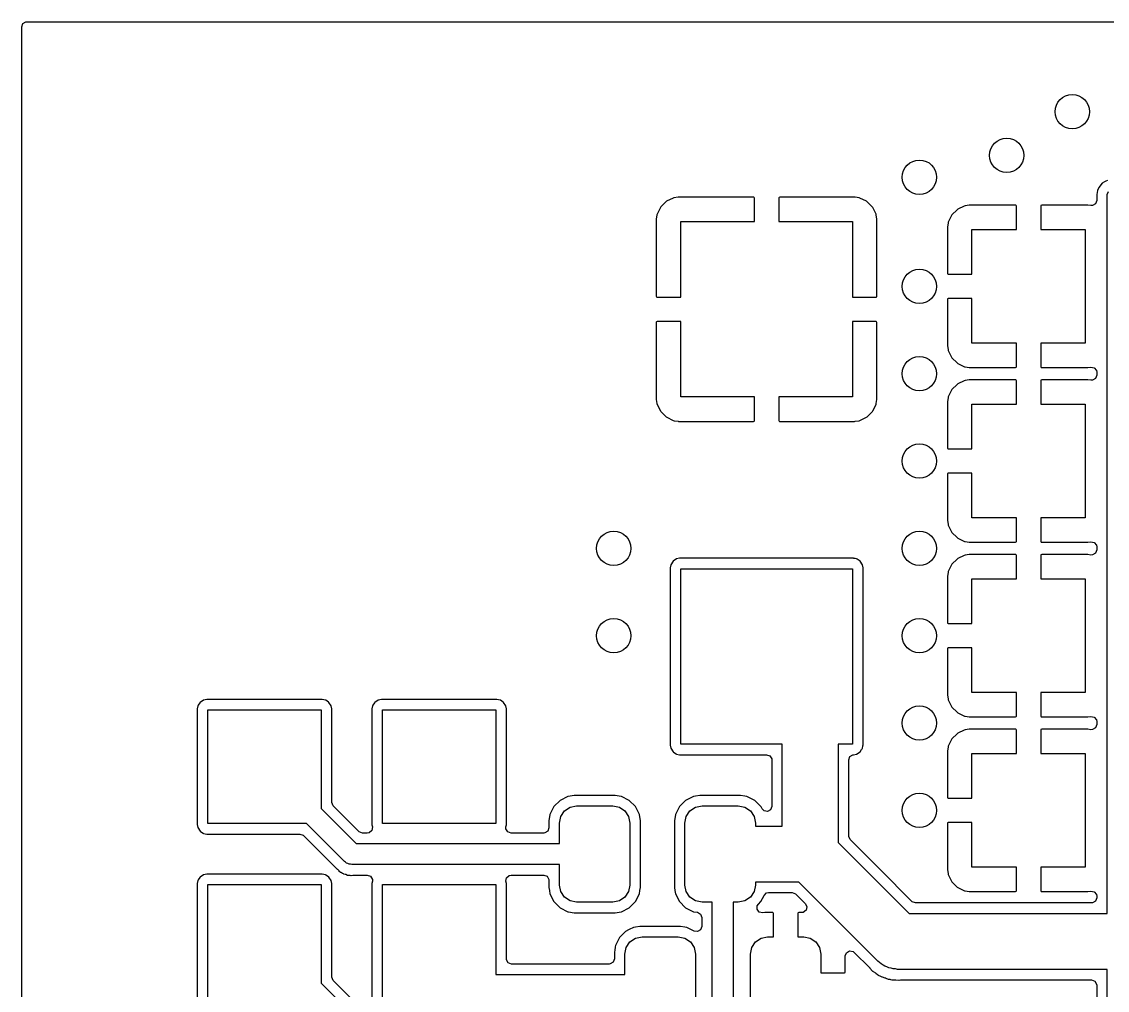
# Model space of a CAD drawing. Extents: x 5.26 to 6.44, y -4.92 to -3.34.
# Drawn here: x 5.257 to 5.879, y -3.899 to -3.345 of the extents above; entities that cross this region are included whole.
import ezdxf

# ---------------------------------------------------------------- set-up
doc = ezdxf.new("R2010")
doc.units = 0
doc.header["$MEASUREMENT"] = 0
doc.layers.add('BLACK', color=7, linetype='CONTINUOUS')

msp = doc.modelspace()

# ---------------------------------------------------------------- linework, layer by layer
at = {"layer": 'BLACK', "linetype": 'CONTINUOUS'}
for p, q in [((5.25748, -3.34794), (5.25818, -3.34604)), ((5.25748, -4.92006), (5.25748, -3.34794)), ((5.25818, -3.34604), (5.25993, -3.34503)), ((5.25993, -3.34503), (5.26044, -3.34498)), ((5.26044, -3.34498), (6.43256, -3.34498)), ((5.87742, -3.43668), (5.87607, -3.43746)), ((5.87751, -3.43664), (5.87742, -3.43668)), ((5.87823, -3.43634), (5.87751, -3.43664)), ((5.87751, -3.43664), (5.87751, -3.43664)), ((5.87916, -3.43596), (5.87823, -3.43634)), ((5.87346, -3.44166), (5.873, -3.44396)), ((5.87418, -3.43992), (5.87346, -3.44166)), ((5.87607, -3.43746), (5.87418, -3.43992)), ((5.879, -3.44396), (5.87972, -3.44222)), ((5.62638, -3.44806), (5.62344, -3.451)), ((5.62678, -3.44778), (5.62638, -3.44806)), ((5.63052, -3.44594), (5.62678, -3.44778)), ((5.63096, -3.4458), (5.63052, -3.44594)), ((5.63337, -3.44545), (5.63096, -3.4458)), ((5.63358, -3.44543), (5.63337, -3.44545)), ((5.67666, -3.44543), (5.63358, -3.44543)), ((5.67687, -3.44555), (5.67666, -3.44543)), ((5.67702, -3.44595), (5.67687, -3.44555)), ((5.67702, -3.4594), (5.67702, -3.44595)), ((5.69111, -3.44558), (5.69098, -3.44579)), ((5.69098, -3.44579), (5.69098, -3.4594)), ((5.69151, -3.44543), (5.69111, -3.44558)), ((5.73442, -3.44543), (5.69151, -3.44543)), ((5.73463, -3.44545), (5.73442, -3.44543)), ((5.73702, -3.4458), (5.73463, -3.44545)), ((5.73745, -3.44593), (5.73702, -3.4458)), ((5.7412, -3.44776), (5.73745, -3.44593)), ((5.7416, -3.44804), (5.7412, -3.44776)), ((5.74454, -3.45098), (5.7416, -3.44804)), ((5.87231, -3.44927), (5.87055, -3.45028)), ((5.873, -3.44736), (5.87231, -3.44927)), ((5.873, -3.44396), (5.873, -3.44736)), ((5.879, -3.8555), (5.879, -3.44396)), ((5.6212, -3.45558), (5.62085, -3.45797)), ((5.62133, -3.45515), (5.6212, -3.45558)), ((5.62316, -3.4514), (5.62133, -3.45515)), ((5.62344, -3.451), (5.62316, -3.4514)), ((5.74482, -3.45138), (5.74454, -3.45098)), ((5.74666, -3.45512), (5.74482, -3.45138)), ((5.7468, -3.45556), (5.74666, -3.45512)), ((5.74715, -3.45797), (5.7468, -3.45556)), ((5.78986, -3.456), (5.78803, -3.45975)), ((5.79014, -3.4556), (5.78986, -3.456)), ((5.79308, -3.45266), (5.79014, -3.4556)), ((5.79348, -3.45238), (5.79308, -3.45266)), ((5.79722, -3.45054), (5.79348, -3.45238)), ((5.79766, -3.4504), (5.79722, -3.45054)), ((5.80007, -3.45005), (5.79766, -3.4504)), ((5.80028, -3.45003), (5.80007, -3.45005)), ((5.82666, -3.45003), (5.80028, -3.45003)), ((5.82687, -3.45015), (5.82666, -3.45003)), ((5.82702, -3.45055), (5.82687, -3.45015)), ((5.82702, -3.464), (5.82702, -3.45055)), ((5.84111, -3.45018), (5.84098, -3.45039)), ((5.84098, -3.45039), (5.84098, -3.464)), ((5.84151, -3.45003), (5.84111, -3.45018)), ((5.86772, -3.45003), (5.84151, -3.45003)), ((5.86793, -3.45005), (5.86772, -3.45003)), ((5.86961, -3.45029), (5.86793, -3.45005)), ((5.87055, -3.45028), (5.86961, -3.45029)), ((5.62085, -3.45797), (5.62083, -3.45818)), ((5.62083, -3.45818), (5.62083, -3.50209)), ((5.6348, -3.50262), (5.6348, -3.4594)), ((5.6348, -3.4594), (5.67702, -3.4594)), ((5.69098, -3.4594), (5.7332, -3.4594)), ((5.7332, -3.4594), (5.7332, -3.50262)), ((5.74717, -3.45818), (5.74715, -3.45797)), ((5.74717, -3.50226), (5.74717, -3.45818)), ((5.7879, -3.46018), (5.78755, -3.46257)), ((5.78803, -3.45975), (5.7879, -3.46018)), ((5.78755, -3.46257), (5.78753, -3.46278)), ((5.78753, -3.46278), (5.78753, -3.48899)), ((5.8015, -3.48952), (5.8015, -3.464)), ((5.8015, -3.464), (5.82702, -3.464)), ((5.84098, -3.464), (5.8665, -3.464)), ((5.8665, -3.464), (5.8665, -3.529)), ((5.78753, -3.48899), (5.78768, -3.48939)), ((5.78768, -3.48939), (5.78789, -3.48952)), ((5.78789, -3.48952), (5.8015, -3.48952)), ((5.62083, -3.50209), (5.62098, -3.50249)), ((5.62098, -3.50249), (5.62119, -3.50262)), ((5.62119, -3.50262), (5.6348, -3.50262)), ((5.7332, -3.50262), (5.74665, -3.50262)), ((5.74665, -3.50262), (5.74705, -3.50247)), ((5.74705, -3.50247), (5.74717, -3.50226)), ((5.78768, -3.50362), (5.78753, -3.50392)), ((5.78753, -3.50392), (5.78753, -3.53022)), ((5.78805, -3.50348), (5.78768, -3.50362)), ((5.8015, -3.50348), (5.78805, -3.50348)), ((5.8015, -3.529), (5.8015, -3.50348)), ((5.62095, -3.51673), (5.62083, -3.51694)), ((5.62083, -3.51694), (5.62083, -3.56102)), ((5.62135, -3.51658), (5.62095, -3.51673)), ((5.6348, -3.51658), (5.62135, -3.51658)), ((5.6348, -3.5598), (5.6348, -3.51658)), ((5.74681, -3.51658), (5.7332, -3.51658)), ((5.7332, -3.51658), (5.7332, -3.5598)), ((5.74702, -3.51671), (5.74681, -3.51658)), ((5.74717, -3.51711), (5.74702, -3.51671)), ((5.74717, -3.56102), (5.74717, -3.51711)), ((5.78753, -3.53022), (5.78755, -3.53043)), ((5.78755, -3.53043), (5.7879, -3.53284)), ((5.82702, -3.529), (5.8015, -3.529)), ((5.82702, -3.54261), (5.82702, -3.529)), ((5.8665, -3.529), (5.84098, -3.529)), ((5.84098, -3.529), (5.84098, -3.54245)), ((5.7879, -3.53284), (5.78804, -3.53328)), ((5.78804, -3.53328), (5.78988, -3.53702)), ((5.78988, -3.53702), (5.79016, -3.53742)), ((5.79016, -3.53742), (5.7931, -3.54036)), ((5.7931, -3.54036), (5.7935, -3.54064)), ((5.7935, -3.54064), (5.79725, -3.54247)), ((5.79725, -3.54247), (5.79768, -3.5426)), ((5.79768, -3.5426), (5.80007, -3.54295)), ((5.80007, -3.54295), (5.80028, -3.54297)), ((5.80028, -3.54297), (5.82649, -3.54297)), ((5.82649, -3.54297), (5.82689, -3.54282)), ((5.82689, -3.54282), (5.82702, -3.54261)), ((5.84098, -3.54245), (5.84113, -3.54285)), ((5.84113, -3.54285), (5.84134, -3.54297)), ((5.84134, -3.54297), (5.86772, -3.54297)), ((5.86772, -3.54297), (5.86793, -3.54295)), ((5.86793, -3.54295), (5.86961, -3.54271)), ((5.86961, -3.54271), (5.87159, -3.54311)), ((5.87159, -3.54311), (5.87285, -3.5447)), ((5.87231, -3.54927), (5.87055, -3.55028)), ((5.873, -3.54736), (5.87231, -3.54927)), ((5.87285, -3.5447), (5.873, -3.54563)), ((5.873, -3.54563), (5.873, -3.54736)), ((5.79308, -3.55266), (5.79014, -3.5556)), ((5.79348, -3.55238), (5.79308, -3.55266)), ((5.79722, -3.55054), (5.79348, -3.55238)), ((5.79766, -3.5504), (5.79722, -3.55054)), ((5.80007, -3.55005), (5.79766, -3.5504)), ((5.80028, -3.55003), (5.80007, -3.55005)), ((5.82666, -3.55003), (5.80028, -3.55003)), ((5.82687, -3.55015), (5.82666, -3.55003)), ((5.82702, -3.55055), (5.82687, -3.55015)), ((5.82702, -3.564), (5.82702, -3.55055)), ((5.84111, -3.55018), (5.84098, -3.55039)), ((5.84098, -3.55039), (5.84098, -3.564)), ((5.84151, -3.55003), (5.84111, -3.55018)), ((5.86772, -3.55003), (5.84151, -3.55003)), ((5.86793, -3.55005), (5.86772, -3.55003)), ((5.86961, -3.55029), (5.86793, -3.55005)), ((5.87055, -3.55028), (5.86961, -3.55029)), ((5.62083, -3.56102), (5.62085, -3.56123)), ((5.62085, -3.56123), (5.6212, -3.56364)), ((5.67702, -3.5598), (5.6348, -3.5598)), ((5.67702, -3.57341), (5.67702, -3.5598)), ((5.7332, -3.5598), (5.69098, -3.5598)), ((5.69098, -3.5598), (5.69098, -3.57325)), ((5.7468, -3.56362), (5.74715, -3.56123)), ((5.74715, -3.56123), (5.74717, -3.56102)), ((5.7879, -3.56018), (5.78755, -3.56257)), ((5.78803, -3.55975), (5.7879, -3.56018)), ((5.78986, -3.556), (5.78803, -3.55975)), ((5.79014, -3.5556), (5.78986, -3.556)), ((5.6212, -3.56364), (5.62134, -3.56408)), ((5.62134, -3.56408), (5.62318, -3.56782)), ((5.62318, -3.56782), (5.62346, -3.56822)), ((5.74456, -3.5682), (5.74484, -3.5678)), ((5.74484, -3.5678), (5.74667, -3.56405)), ((5.74667, -3.56405), (5.7468, -3.56362)), ((5.78755, -3.56257), (5.78753, -3.56278)), ((5.78753, -3.56278), (5.78753, -3.58899)), ((5.8015, -3.58952), (5.8015, -3.564)), ((5.8015, -3.564), (5.82702, -3.564)), ((5.84098, -3.564), (5.8665, -3.564)), ((5.8665, -3.564), (5.8665, -3.629)), ((5.62346, -3.56822), (5.6264, -3.57116)), ((5.6264, -3.57116), (5.6268, -3.57144)), ((5.6268, -3.57144), (5.63055, -3.57327)), ((5.63055, -3.57327), (5.63098, -3.5734)), ((5.63098, -3.5734), (5.63337, -3.57375)), ((5.63337, -3.57375), (5.63358, -3.57377)), ((5.63358, -3.57377), (5.67649, -3.57377)), ((5.67649, -3.57377), (5.67689, -3.57362)), ((5.67689, -3.57362), (5.67702, -3.57341)), ((5.69098, -3.57325), (5.69113, -3.57365)), ((5.69113, -3.57365), (5.69134, -3.57377)), ((5.69134, -3.57377), (5.73442, -3.57377)), ((5.73442, -3.57377), (5.73463, -3.57375)), ((5.73463, -3.57375), (5.73704, -3.5734)), ((5.73704, -3.5734), (5.73748, -3.57326)), ((5.73748, -3.57326), (5.74122, -3.57142)), ((5.74122, -3.57142), (5.74162, -3.57114)), ((5.74162, -3.57114), (5.74456, -3.5682)), ((5.78753, -3.58899), (5.78768, -3.58939)), ((5.78768, -3.58939), (5.78789, -3.58952)), ((5.78789, -3.58952), (5.8015, -3.58952)), ((5.78768, -3.60362), (5.78753, -3.60392)), ((5.78753, -3.60392), (5.78753, -3.63022)), ((5.78805, -3.60348), (5.78768, -3.60362)), ((5.8015, -3.60348), (5.78805, -3.60348)), ((5.8015, -3.629), (5.8015, -3.60348)), ((5.82702, -3.629), (5.8015, -3.629)), ((5.82702, -3.64261), (5.82702, -3.629)), ((5.8665, -3.629), (5.84098, -3.629)), ((5.84098, -3.629), (5.84098, -3.64245)), ((5.78753, -3.63022), (5.78755, -3.63043)), ((5.78755, -3.63043), (5.7879, -3.63284)), ((5.7879, -3.63284), (5.78804, -3.63328)), ((5.78804, -3.63328), (5.78988, -3.63702)), ((5.78988, -3.63702), (5.79016, -3.63742)), ((5.79016, -3.63742), (5.7931, -3.64036)), ((5.7931, -3.64036), (5.7935, -3.64064)), ((5.7935, -3.64064), (5.79725, -3.64247)), ((5.79725, -3.64247), (5.79768, -3.6426)), ((5.84098, -3.64245), (5.84113, -3.64285)), ((5.79768, -3.6426), (5.80007, -3.64295)), ((5.80007, -3.64295), (5.80028, -3.64297)), ((5.80028, -3.64297), (5.82649, -3.64297)), ((5.82649, -3.64297), (5.82689, -3.64282)), ((5.82689, -3.64282), (5.82702, -3.64261)), ((5.84113, -3.64285), (5.84134, -3.64297)), ((5.84134, -3.64297), (5.86772, -3.64297)), ((5.86772, -3.64297), (5.86793, -3.64295)), ((5.86793, -3.64295), (5.86961, -3.64271)), ((5.86961, -3.64271), (5.87159, -3.64311)), ((5.87159, -3.64311), (5.87285, -3.6447)), ((5.873, -3.64736), (5.87231, -3.64927)), ((5.87285, -3.6447), (5.873, -3.64563)), ((5.873, -3.64563), (5.873, -3.64736)), ((5.63046, -3.65386), (5.62913, -3.65585)), ((5.63245, -3.65253), (5.63046, -3.65386)), ((5.63421, -3.65218), (5.63245, -3.65253)), ((5.68401, -3.65218), (5.63421, -3.65218)), ((5.73379, -3.65218), (5.68401, -3.65218)), ((5.73394, -3.65221), (5.73379, -3.65218)), ((5.73478, -3.65238), (5.73394, -3.65221)), ((5.73394, -3.65221), (5.73394, -3.65221)), ((5.73555, -3.65253), (5.73478, -3.65238)), ((5.73579, -3.65269), (5.73555, -3.65253)), ((5.73754, -3.65386), (5.73579, -3.65269)), ((5.73579, -3.65269), (5.73579, -3.65269)), ((5.73887, -3.65585), (5.73754, -3.65386)), ((5.79308, -3.65266), (5.79014, -3.6556)), ((5.79348, -3.65238), (5.79308, -3.65266)), ((5.79722, -3.65054), (5.79348, -3.65238)), ((5.79766, -3.6504), (5.79722, -3.65054)), ((5.80007, -3.65005), (5.79766, -3.6504)), ((5.80028, -3.65003), (5.80007, -3.65005)), ((5.82666, -3.65003), (5.80028, -3.65003)), ((5.82687, -3.65015), (5.82666, -3.65003)), ((5.82702, -3.65055), (5.82687, -3.65015)), ((5.82702, -3.664), (5.82702, -3.65055)), ((5.84111, -3.65018), (5.84098, -3.65039)), ((5.84098, -3.65039), (5.84098, -3.664)), ((5.84151, -3.65003), (5.84111, -3.65018)), ((5.86772, -3.65003), (5.84151, -3.65003)), ((5.86793, -3.65005), (5.86772, -3.65003)), ((5.86961, -3.65029), (5.86793, -3.65005)), ((5.87055, -3.65028), (5.86961, -3.65029)), ((5.87231, -3.64927), (5.87055, -3.65028)), ((5.62913, -3.65585), (5.62878, -3.65761)), ((5.62878, -3.65761), (5.62878, -3.75919)), ((5.6348, -3.7586), (5.6348, -3.6582)), ((5.6348, -3.6582), (5.7332, -3.6582)), ((5.7332, -3.6582), (5.7332, -3.7586)), ((5.73922, -3.65761), (5.73887, -3.65585)), ((5.73922, -3.68899), (5.73922, -3.65761)), ((5.7879, -3.66018), (5.78755, -3.66257)), ((5.78803, -3.65975), (5.7879, -3.66018)), ((5.78986, -3.656), (5.78803, -3.65975)), ((5.79014, -3.6556), (5.78986, -3.656)), ((5.78755, -3.66257), (5.78753, -3.66278)), ((5.78753, -3.66278), (5.78753, -3.68899)), ((5.8015, -3.68952), (5.8015, -3.664)), ((5.8015, -3.664), (5.82702, -3.664)), ((5.84098, -3.664), (5.8665, -3.664)), ((5.8665, -3.664), (5.8665, -3.729)), ((5.73922, -3.73022), (5.73922, -3.68899)), ((5.78753, -3.68899), (5.78768, -3.68939)), ((5.78768, -3.68939), (5.78789, -3.68952)), ((5.78789, -3.68952), (5.8015, -3.68952)), ((5.78768, -3.70362), (5.78753, -3.70392)), ((5.78753, -3.70392), (5.78753, -3.73022)), ((5.78805, -3.70348), (5.78768, -3.70362)), ((5.8015, -3.70348), (5.78805, -3.70348)), ((5.8015, -3.729), (5.8015, -3.70348)), ((5.82702, -3.729), (5.8015, -3.729)), ((5.82702, -3.74261), (5.82702, -3.729)), ((5.8665, -3.729), (5.84098, -3.729)), ((5.84098, -3.729), (5.84098, -3.74245)), ((5.3595, -3.7349), (5.35859, -3.73626)), ((5.35966, -3.73466), (5.3595, -3.7349)), ((5.36165, -3.73333), (5.35966, -3.73466)), ((5.36341, -3.73298), (5.36165, -3.73333)), ((5.3965, -3.73298), (5.36341, -3.73298)), ((5.42959, -3.73298), (5.3965, -3.73298)), ((5.43135, -3.73333), (5.42959, -3.73298)), ((5.43159, -3.73349), (5.43135, -3.73333)), ((5.4331, -3.7345), (5.43159, -3.73349)), ((5.43159, -3.73349), (5.43159, -3.73349)), ((5.43334, -3.73466), (5.4331, -3.7345)), ((5.43467, -3.73665), (5.43334, -3.73466)), ((5.4595, -3.7349), (5.45859, -3.73626)), ((5.45966, -3.73466), (5.4595, -3.7349)), ((5.46165, -3.73333), (5.45966, -3.73466)), ((5.46341, -3.73298), (5.46165, -3.73333)), ((5.4965, -3.73298), (5.46341, -3.73298)), ((5.52959, -3.73298), (5.4965, -3.73298)), ((5.53135, -3.73333), (5.52959, -3.73298)), ((5.53159, -3.73349), (5.53135, -3.73333)), ((5.5331, -3.7345), (5.53159, -3.73349)), ((5.53159, -3.73349), (5.53159, -3.73349)), ((5.53334, -3.73466), (5.5331, -3.7345)), ((5.53467, -3.73665), (5.53334, -3.73466)), ((5.73922, -3.75919), (5.73922, -3.73022)), ((5.78753, -3.73022), (5.78755, -3.73043)), ((5.78755, -3.73043), (5.7879, -3.73284)), ((5.7879, -3.73284), (5.78804, -3.73328)), ((5.78804, -3.73328), (5.78988, -3.73702)), ((5.35833, -3.73665), (5.35798, -3.73841)), ((5.35798, -3.73841), (5.35798, -3.80459)), ((5.35859, -3.73626), (5.35833, -3.73665)), ((5.364, -3.804), (5.364, -3.739)), ((5.364, -3.739), (5.429, -3.739)), ((5.429, -3.739), (5.429, -3.79551)), ((5.43502, -3.73841), (5.43467, -3.73665)), ((5.43502, -3.73855), (5.43502, -3.73841)), ((5.43502, -3.79179), (5.43502, -3.73855)), ((5.45833, -3.73665), (5.45798, -3.73841)), ((5.45798, -3.73841), (5.45798, -3.80459)), ((5.45859, -3.73626), (5.45833, -3.73665)), ((5.464, -3.804), (5.464, -3.739)), ((5.464, -3.739), (5.529, -3.739)), ((5.529, -3.739), (5.529, -3.804)), ((5.53502, -3.73841), (5.53467, -3.73665)), ((5.53502, -3.80459), (5.53502, -3.73841)), ((5.78988, -3.73702), (5.79016, -3.73742)), ((5.79016, -3.73742), (5.7931, -3.74036)), ((5.7931, -3.74036), (5.7935, -3.74064)), ((5.7935, -3.74064), (5.79725, -3.74247)), ((5.79725, -3.74247), (5.79768, -3.7426)), ((5.79768, -3.7426), (5.80007, -3.74295)), ((5.80007, -3.74295), (5.80028, -3.74297)), ((5.80028, -3.74297), (5.82649, -3.74297)), ((5.82649, -3.74297), (5.82689, -3.74282)), ((5.82689, -3.74282), (5.82702, -3.74261)), ((5.84098, -3.74245), (5.84113, -3.74285)), ((5.84113, -3.74285), (5.84134, -3.74297)), ((5.84134, -3.74297), (5.86772, -3.74297)), ((5.86772, -3.74297), (5.86793, -3.74295)), ((5.86793, -3.74295), (5.86961, -3.74271)), ((5.86961, -3.74271), (5.87159, -3.74311)), ((5.87159, -3.74311), (5.87285, -3.7447)), ((5.873, -3.74736), (5.87231, -3.74927)), ((5.87285, -3.7447), (5.873, -3.74563)), ((5.873, -3.74563), (5.873, -3.74736)), ((5.79308, -3.75266), (5.79014, -3.7556)), ((5.79348, -3.75238), (5.79308, -3.75266)), ((5.79722, -3.75054), (5.79348, -3.75238)), ((5.79766, -3.7504), (5.79722, -3.75054)), ((5.80007, -3.75005), (5.79766, -3.7504)), ((5.80028, -3.75003), (5.80007, -3.75005)), ((5.82666, -3.75003), (5.80028, -3.75003)), ((5.82687, -3.75015), (5.82666, -3.75003)), ((5.82702, -3.75055), (5.82687, -3.75015)), ((5.82702, -3.764), (5.82702, -3.75055)), ((5.84111, -3.75018), (5.84098, -3.75039)), ((5.84098, -3.75039), (5.84098, -3.764)), ((5.84151, -3.75003), (5.84111, -3.75018)), ((5.86772, -3.75003), (5.84151, -3.75003)), ((5.86793, -3.75005), (5.86772, -3.75003)), ((5.86961, -3.75029), (5.86793, -3.75005)), ((5.87055, -3.75028), (5.86961, -3.75029)), ((5.87231, -3.74927), (5.87055, -3.75028)), ((5.62878, -3.75919), (5.62913, -3.76095)), ((5.693, -3.7586), (5.6348, -3.7586)), ((5.693, -3.8055), (5.693, -3.7586)), ((5.7332, -3.7586), (5.725, -3.7586)), ((5.725, -3.7586), (5.725, -3.81487)), ((5.73887, -3.76095), (5.73911, -3.75975)), ((5.73911, -3.75975), (5.73919, -3.75934)), ((5.73919, -3.75934), (5.73922, -3.75919)), ((5.73919, -3.75934), (5.73919, -3.75934)), ((5.7879, -3.76018), (5.78755, -3.76257)), ((5.78803, -3.75975), (5.7879, -3.76018)), ((5.78986, -3.756), (5.78803, -3.75975)), ((5.79014, -3.7556), (5.78986, -3.756)), ((5.62913, -3.76095), (5.63046, -3.76294)), ((5.63046, -3.76294), (5.6307, -3.7631)), ((5.6307, -3.7631), (5.63221, -3.76411)), ((5.63221, -3.76411), (5.63221, -3.76411)), ((5.63221, -3.76411), (5.63245, -3.76427)), ((5.63245, -3.76427), (5.63421, -3.76462)), ((5.63421, -3.76462), (5.63668, -3.76462)), ((5.63668, -3.76462), (5.68402, -3.76462)), ((5.68402, -3.76462), (5.68592, -3.76531)), ((5.68592, -3.76531), (5.68694, -3.76707)), ((5.73102, -3.76756), (5.73171, -3.76566)), ((5.73171, -3.76566), (5.73347, -3.76465)), ((5.73347, -3.76465), (5.73366, -3.76462)), ((5.73366, -3.76462), (5.73379, -3.76462)), ((5.73379, -3.76462), (5.73555, -3.76427)), ((5.73555, -3.76427), (5.73754, -3.76294)), ((5.73754, -3.76294), (5.7384, -3.76165)), ((5.7384, -3.76165), (5.73871, -3.76119)), ((5.73871, -3.76119), (5.73887, -3.76095)), ((5.73871, -3.76119), (5.73871, -3.76119)), ((5.78755, -3.76257), (5.78753, -3.76278)), ((5.78753, -3.76278), (5.78753, -3.78899)), ((5.8015, -3.78952), (5.8015, -3.764)), ((5.8015, -3.764), (5.82702, -3.764)), ((5.84098, -3.764), (5.8665, -3.764)), ((5.8665, -3.764), (5.8665, -3.829)), ((5.68694, -3.76707), (5.68698, -3.76758)), ((5.68698, -3.76758), (5.68698, -3.79423)), ((5.73102, -3.81115), (5.73102, -3.76756)), ((5.5658, -3.79079), (5.56225, -3.79434)), ((5.57028, -3.78851), (5.5658, -3.79079)), ((5.5715, -3.78832), (5.57028, -3.78851)), ((5.57388, -3.78794), (5.5715, -3.78832)), ((5.57399, -3.78792), (5.57388, -3.78794)), ((5.57388, -3.78794), (5.57388, -3.78794)), ((5.59716, -3.78792), (5.57399, -3.78792)), ((5.59727, -3.78794), (5.59716, -3.78792)), ((5.59965, -3.78832), (5.59727, -3.78794)), ((5.59727, -3.78794), (5.59727, -3.78794)), ((5.60087, -3.78851), (5.59965, -3.78832)), ((5.60535, -3.79079), (5.60087, -3.78851)), ((5.6089, -3.79434), (5.60535, -3.79079)), ((5.63765, -3.79079), (5.6341, -3.79434)), ((5.64213, -3.78851), (5.63765, -3.79079)), ((5.64335, -3.78832), (5.64213, -3.78851)), ((5.64573, -3.78794), (5.64335, -3.78832)), ((5.64584, -3.78792), (5.64573, -3.78794)), ((5.64573, -3.78794), (5.64573, -3.78794)), ((5.66901, -3.78792), (5.64584, -3.78792)), ((5.66912, -3.78794), (5.66901, -3.78792)), ((5.6715, -3.78832), (5.66912, -3.78794)), ((5.66912, -3.78794), (5.66912, -3.78794)), ((5.67272, -3.78851), (5.6715, -3.78832)), ((5.6772, -3.79079), (5.67272, -3.78851)), ((5.68075, -3.79434), (5.6772, -3.79079)), ((5.78753, -3.78899), (5.78768, -3.78939)), ((5.78768, -3.78939), (5.78789, -3.78952)), ((5.78789, -3.78952), (5.8015, -3.78952)), ((5.429, -3.79551), (5.44899, -3.8155)), ((5.43503, -3.79205), (5.43502, -3.79179)), ((5.43589, -3.79389), (5.43503, -3.79205)), ((5.45061, -3.80861), (5.43589, -3.79389)), ((5.56225, -3.79434), (5.55997, -3.79882)), ((5.56615, -3.80002), (5.56828, -3.79682)), ((5.56828, -3.79682), (5.57147, -3.79469)), ((5.57147, -3.79469), (5.57524, -3.79394)), ((5.57524, -3.79394), (5.59591, -3.79394)), ((5.59591, -3.79394), (5.59968, -3.79469)), ((5.59968, -3.79469), (5.60287, -3.79682)), ((5.60287, -3.79682), (5.605, -3.80002)), ((5.61118, -3.79882), (5.6089, -3.79434)), ((5.6341, -3.79434), (5.63182, -3.79882)), ((5.638, -3.80002), (5.64013, -3.79682)), ((5.64013, -3.79682), (5.64332, -3.79469)), ((5.64332, -3.79469), (5.64709, -3.79394)), ((5.64709, -3.79394), (5.66776, -3.79394)), ((5.66776, -3.79394), (5.67153, -3.79469)), ((5.67153, -3.79469), (5.67472, -3.79682)), ((5.67472, -3.79682), (5.67685, -3.80002)), ((5.68086, -3.79455), (5.68075, -3.79434)), ((5.68138, -3.79558), (5.68086, -3.79455)), ((5.68086, -3.79455), (5.68086, -3.79455)), ((5.68254, -3.7968), (5.68138, -3.79558)), ((5.68453, -3.79715), (5.68254, -3.7968)), ((5.68629, -3.79614), (5.68453, -3.79715)), ((5.68698, -3.79423), (5.68629, -3.79614)), ((5.42051, -3.804), (5.364, -3.804)), ((5.44226, -3.82574), (5.42051, -3.804)), ((5.529, -3.804), (5.464, -3.804)), ((5.55997, -3.79882), (5.55938, -3.80254)), ((5.55938, -3.80254), (5.55938, -3.80652)), ((5.5654, -3.80378), (5.56615, -3.80002)), ((5.5654, -3.8155), (5.5654, -3.80378)), ((5.605, -3.80002), (5.60575, -3.80378)), ((5.60575, -3.80378), (5.60575, -3.83922)), ((5.61177, -3.80254), (5.61118, -3.79882)), ((5.61177, -3.84046), (5.61177, -3.80254)), ((5.63182, -3.79882), (5.63123, -3.80254)), ((5.63123, -3.80254), (5.63123, -3.84046)), ((5.63725, -3.80378), (5.638, -3.80002)), ((5.63725, -3.83922), (5.63725, -3.80378)), ((5.67685, -3.80002), (5.6776, -3.80378)), ((5.6776, -3.80378), (5.6776, -3.8055)), ((5.78768, -3.80362), (5.78753, -3.80392)), ((5.78753, -3.80392), (5.78753, -3.83022)), ((5.78805, -3.80348), (5.78768, -3.80362)), ((5.8015, -3.80348), (5.78805, -3.80348)), ((5.8015, -3.829), (5.8015, -3.80348)), ((5.35798, -3.80459), (5.35833, -3.80635)), ((5.35833, -3.80635), (5.35966, -3.80834)), ((5.35966, -3.80834), (5.3599, -3.8085)), ((5.3599, -3.8085), (5.36141, -3.80951)), ((5.36141, -3.80951), (5.36141, -3.80951)), ((5.36141, -3.80951), (5.36165, -3.80967)), ((5.36165, -3.80967), (5.36341, -3.81002)), ((5.36341, -3.81002), (5.3692, -3.81002)), ((5.3692, -3.81002), (5.41679, -3.81002)), ((5.41679, -3.81002), (5.4187, -3.81071)), ((5.4508, -3.80879), (5.45061, -3.80861)), ((5.4527, -3.80948), (5.4508, -3.80879)), ((5.45534, -3.80948), (5.4527, -3.80948)), ((5.45642, -3.80928), (5.45534, -3.80948)), ((5.45794, -3.80794), (5.45642, -3.80928)), ((5.45825, -3.80594), (5.45794, -3.80794)), ((5.45798, -3.80459), (5.45801, -3.80474)), ((5.45801, -3.80474), (5.45825, -3.80594)), ((5.53474, -3.80703), (5.53475, -3.80594)), ((5.53575, -3.80879), (5.53474, -3.80703)), ((5.53475, -3.80594), (5.53499, -3.80474)), ((5.53499, -3.80474), (5.53502, -3.80459)), ((5.53499, -3.80474), (5.53499, -3.80474)), ((5.53766, -3.80948), (5.53575, -3.80879)), ((5.55642, -3.80948), (5.53766, -3.80948)), ((5.55693, -3.80944), (5.55642, -3.80948)), ((5.55869, -3.80842), (5.55693, -3.80944)), ((5.55938, -3.80652), (5.55869, -3.80842)), ((5.6776, -3.8055), (5.693, -3.8055)), ((5.4187, -3.81071), (5.41889, -3.81089)), ((5.41889, -3.81089), (5.43646, -3.82846)), ((5.44899, -3.8155), (5.5654, -3.8155)), ((5.725, -3.81487), (5.76563, -3.8555)), ((5.73103, -3.81141), (5.73102, -3.81115)), ((5.73189, -3.81325), (5.73103, -3.81141)), ((5.74886, -3.83022), (5.73189, -3.81325)), ((5.43646, -3.82846), (5.4366, -3.82862)), ((5.4366, -3.82862), (5.43668, -3.82879)), ((5.43668, -3.82879), (5.43688, -3.82898)), ((5.43688, -3.82898), (5.43688, -3.82898)), ((5.43688, -3.82898), (5.43815, -3.83015)), ((5.44294, -3.82614), (5.44226, -3.82574)), ((5.4435, -3.8267), (5.44294, -3.82614)), ((5.44426, -3.8269), (5.4435, -3.8267)), ((5.44495, -3.8273), (5.44426, -3.8269)), ((5.44574, -3.8273), (5.44495, -3.8273)), ((5.4465, -3.8275), (5.44574, -3.8273)), ((5.5654, -3.8275), (5.4465, -3.8275)), ((5.5654, -3.83922), (5.5654, -3.8275)), ((5.82702, -3.829), (5.8015, -3.829)), ((5.82702, -3.84261), (5.82702, -3.829)), ((5.8665, -3.829), (5.84098, -3.829)), ((5.84098, -3.829), (5.84098, -3.84245)), ((5.3595, -3.8349), (5.35859, -3.83626)), ((5.35966, -3.83466), (5.3595, -3.8349)), ((5.36165, -3.83333), (5.35966, -3.83466)), ((5.36341, -3.83298), (5.36165, -3.83333)), ((5.3965, -3.83298), (5.36341, -3.83298)), ((5.42959, -3.83298), (5.3965, -3.83298)), ((5.43135, -3.83333), (5.42959, -3.83298)), ((5.43159, -3.83349), (5.43135, -3.83333)), ((5.43259, -3.83416), (5.43159, -3.83349)), ((5.43159, -3.83349), (5.43159, -3.83349)), ((5.43334, -3.83466), (5.43259, -3.83416)), ((5.43467, -3.83665), (5.43334, -3.83466)), ((5.43815, -3.83015), (5.43823, -3.83023)), ((5.43823, -3.83023), (5.43879, -3.83079)), ((5.43879, -3.83079), (5.4389, -3.83087)), ((5.4389, -3.83087), (5.43901, -3.83095)), ((5.43901, -3.83095), (5.439, -3.83096)), ((5.439, -3.83096), (5.43913, -3.83106)), ((5.43913, -3.83106), (5.43997, -3.83184)), ((5.43997, -3.83184), (5.44022, -3.83194)), ((5.44022, -3.83194), (5.44022, -3.83194)), ((5.44022, -3.83194), (5.4405, -3.83205)), ((5.4405, -3.83205), (5.44107, -3.83236)), ((5.44107, -3.83236), (5.44155, -3.83268)), ((5.44155, -3.83268), (5.44181, -3.83274)), ((5.44181, -3.83274), (5.44181, -3.83274)), ((5.44181, -3.83274), (5.44265, -3.83294)), ((5.44265, -3.83294), (5.44307, -3.83307)), ((5.44307, -3.83307), (5.44412, -3.8335)), ((5.44412, -3.8335), (5.44438, -3.83352)), ((5.44438, -3.83352), (5.44474, -3.83352)), ((5.44474, -3.83352), (5.44542, -3.8336)), ((5.44542, -3.8336), (5.4459, -3.83371)), ((5.4459, -3.83371), (5.44617, -3.83368)), ((5.44617, -3.83368), (5.44713, -3.83355)), ((5.44617, -3.83368), (5.44617, -3.83368)), ((5.44713, -3.83355), (5.44753, -3.83352)), ((5.44753, -3.83352), (5.45534, -3.83352)), ((5.45534, -3.83352), (5.45725, -3.83421)), ((5.45725, -3.83421), (5.45826, -3.83597)), ((5.53475, -3.83706), (5.53506, -3.83506)), ((5.53506, -3.83506), (5.53658, -3.83372)), ((5.53658, -3.83372), (5.53765, -3.83352)), ((5.53765, -3.83352), (5.55642, -3.83352)), ((5.55642, -3.83352), (5.55832, -3.83421)), ((5.55832, -3.83421), (5.55933, -3.83597)), ((5.76725, -3.84861), (5.74886, -3.83022)), ((5.78753, -3.83022), (5.78755, -3.83043)), ((5.78755, -3.83043), (5.7879, -3.83284)), ((5.7879, -3.83284), (5.78804, -3.83328)), ((5.78804, -3.83328), (5.78988, -3.83702)), ((5.35833, -3.83665), (5.35798, -3.83841)), ((5.35798, -3.83841), (5.35798, -3.90459)), ((5.35859, -3.83626), (5.35833, -3.83665)), ((5.364, -3.904), (5.364, -3.839)), ((5.364, -3.839), (5.429, -3.839)), ((5.429, -3.839), (5.429, -3.89551)), ((5.43502, -3.83841), (5.43467, -3.83665)), ((5.43502, -3.83855), (5.43502, -3.83841)), ((5.43502, -3.89179), (5.43502, -3.83855)), ((5.45825, -3.83706), (5.45798, -3.83841)), ((5.45798, -3.83841), (5.45798, -3.90459)), ((5.45826, -3.83597), (5.45825, -3.83706)), ((5.464, -3.904), (5.464, -3.839)), ((5.464, -3.839), (5.529, -3.839)), ((5.529, -3.839), (5.529, -3.8905)), ((5.53502, -3.83841), (5.53475, -3.83706)), ((5.53502, -3.83855), (5.53502, -3.83841)), ((5.53502, -3.88152), (5.53502, -3.83855)), ((5.55933, -3.83597), (5.55938, -3.83648)), ((5.55938, -3.83648), (5.55938, -3.84046)), ((5.55938, -3.84046), (5.5594, -3.84058)), ((5.5594, -3.84058), (5.5594, -3.84058)), ((5.5594, -3.84058), (5.55969, -3.84245)), ((5.56615, -3.84298), (5.5654, -3.83922)), ((5.60575, -3.83922), (5.605, -3.84298)), ((5.61146, -3.84245), (5.61175, -3.84058)), ((5.61175, -3.84058), (5.61177, -3.84046)), ((5.61175, -3.84058), (5.61175, -3.84058)), ((5.63123, -3.84046), (5.63125, -3.84058)), ((5.63125, -3.84058), (5.63125, -3.84058)), ((5.63125, -3.84058), (5.63154, -3.84245)), ((5.638, -3.84298), (5.63725, -3.83922)), ((5.6776, -3.83922), (5.67685, -3.84298)), ((5.70237, -3.8375), (5.6776, -3.8375)), ((5.6776, -3.8375), (5.6776, -3.83922)), ((5.74769, -3.88281), (5.70237, -3.8375)), ((5.78988, -3.83702), (5.79016, -3.83742)), ((5.79016, -3.83742), (5.7931, -3.84036)), ((5.7931, -3.84036), (5.7935, -3.84064)), ((5.7935, -3.84064), (5.79725, -3.84247)), ((5.55969, -3.84245), (5.55997, -3.84418)), ((5.55997, -3.84418), (5.56225, -3.84866)), ((5.56828, -3.84618), (5.56615, -3.84298)), ((5.57147, -3.84831), (5.56828, -3.84618)), ((5.60287, -3.84618), (5.59968, -3.84831)), ((5.605, -3.84298), (5.60287, -3.84618)), ((5.6089, -3.84866), (5.61118, -3.84418)), ((5.61118, -3.84418), (5.61146, -3.84245)), ((5.63154, -3.84245), (5.63182, -3.84418)), ((5.63182, -3.84418), (5.6341, -3.84866)), ((5.64013, -3.84618), (5.638, -3.84298)), ((5.64332, -3.84831), (5.64013, -3.84618)), ((5.67472, -3.84618), (5.67153, -3.84831)), ((5.67685, -3.84298), (5.67472, -3.84618)), ((5.68075, -3.84866), (5.68255, -3.84514)), ((5.68255, -3.84514), (5.68403, -3.84376)), ((5.68403, -3.84376), (5.68518, -3.84352)), ((5.68518, -3.84352), (5.69865, -3.84352)), ((5.69865, -3.84352), (5.70056, -3.84421)), ((5.70056, -3.84421), (5.70075, -3.84439)), ((5.70075, -3.84439), (5.70628, -3.84992)), ((5.79725, -3.84247), (5.79768, -3.8426)), ((5.79768, -3.8426), (5.80007, -3.84295)), ((5.80007, -3.84295), (5.80028, -3.84297)), ((5.80028, -3.84297), (5.82649, -3.84297)), ((5.82649, -3.84297), (5.82689, -3.84282)), ((5.82689, -3.84282), (5.82702, -3.84261)), ((5.84098, -3.84245), (5.84113, -3.84285)), ((5.84113, -3.84285), (5.84134, -3.84297)), ((5.84134, -3.84297), (5.86772, -3.84297)), ((5.86772, -3.84297), (5.86793, -3.84295)), ((5.86793, -3.84295), (5.86961, -3.84271)), ((5.86961, -3.84271), (5.87159, -3.84311)), ((5.87159, -3.84311), (5.87285, -3.8447)), ((5.873, -3.84652), (5.87231, -3.84842)), ((5.87285, -3.8447), (5.873, -3.84563)), ((5.873, -3.84563), (5.873, -3.84652)), ((5.56225, -3.84866), (5.5658, -3.85221)), ((5.5658, -3.85221), (5.57028, -3.85449)), ((5.57524, -3.84906), (5.57147, -3.84831)), ((5.59591, -3.84906), (5.57524, -3.84906)), ((5.59968, -3.84831), (5.59591, -3.84906)), ((5.60087, -3.85449), (5.60535, -3.85221)), ((5.60535, -3.85221), (5.6089, -3.84866)), ((5.6341, -3.84866), (5.63765, -3.85221)), ((5.63765, -3.85221), (5.64213, -3.85449)), ((5.64709, -3.84906), (5.64332, -3.84831)), ((5.6529, -3.84906), (5.64709, -3.84906)), ((5.6529, -3.94394), (5.6529, -3.84906)), ((5.66776, -3.84906), (5.6649, -3.84906)), ((5.6649, -3.84906), (5.6649, -3.94394)), ((5.67153, -3.84831), (5.66776, -3.84906)), ((5.67857, -3.85309), (5.67866, -3.85107)), ((5.6798, -3.8547), (5.67857, -3.85309)), ((5.67866, -3.85107), (5.6793, -3.85011)), ((5.6793, -3.85011), (5.68075, -3.84866)), ((5.70661, -3.85371), (5.70495, -3.85487)), ((5.70628, -3.84992), (5.70713, -3.85175)), ((5.70713, -3.85175), (5.70661, -3.85371)), ((5.76744, -3.84879), (5.76725, -3.84861)), ((5.76935, -3.84948), (5.76744, -3.84879)), ((5.87004, -3.84948), (5.76935, -3.84948)), ((5.87055, -3.84944), (5.87004, -3.84948)), ((5.87231, -3.84842), (5.87055, -3.84944)), ((5.57028, -3.85449), (5.57051, -3.85453)), ((5.57051, -3.85453), (5.57388, -3.85506)), ((5.57388, -3.85506), (5.57388, -3.85506)), ((5.57388, -3.85506), (5.57399, -3.85508)), ((5.57399, -3.85508), (5.59716, -3.85508)), ((5.59716, -3.85508), (5.59727, -3.85506)), ((5.59727, -3.85506), (5.60064, -3.85453)), ((5.59727, -3.85506), (5.59727, -3.85506)), ((5.60064, -3.85453), (5.60087, -3.85449)), ((5.64213, -3.85449), (5.64438, -3.85485)), ((5.64438, -3.85485), (5.64616, -3.85583)), ((5.64616, -3.85583), (5.64688, -3.85777)), ((5.64688, -3.85777), (5.64688, -3.86301)), ((5.68178, -3.85514), (5.6798, -3.8547)), ((5.68293, -3.85499), (5.68178, -3.85514)), ((5.68313, -3.85497), (5.68293, -3.85499)), ((5.68758, -3.85497), (5.68313, -3.85497)), ((5.6878, -3.85509), (5.68758, -3.85497)), ((5.68794, -3.85549), (5.6878, -3.85509)), ((5.68794, -3.86894), (5.68794, -3.85549)), ((5.70203, -3.85512), (5.70191, -3.85533)), ((5.70191, -3.85533), (5.70191, -3.86894)), ((5.70243, -3.85497), (5.70203, -3.85512)), ((5.70418, -3.85497), (5.70243, -3.85497)), ((5.70495, -3.85487), (5.70418, -3.85497)), ((5.76563, -3.8555), (5.879, -3.8555)), ((5.6033, -3.86579), (5.59975, -3.86934)), ((5.60501, -3.86492), (5.6033, -3.86579)), ((5.60539, -3.86473), (5.60501, -3.86492)), ((5.60778, -3.86351), (5.60539, -3.86473)), ((5.609, -3.86332), (5.60778, -3.86351)), ((5.61138, -3.86294), (5.609, -3.86332)), ((5.61149, -3.86292), (5.61138, -3.86294)), ((5.61138, -3.86294), (5.61138, -3.86294)), ((5.63466, -3.86292), (5.61149, -3.86292)), ((5.63477, -3.86294), (5.63466, -3.86292)), ((5.63715, -3.86332), (5.63477, -3.86294)), ((5.63477, -3.86294), (5.63477, -3.86294)), ((5.63837, -3.86351), (5.63715, -3.86332)), ((5.64258, -3.86565), (5.63837, -3.86351)), ((5.64444, -3.86593), (5.64258, -3.86565)), ((5.64619, -3.86492), (5.64444, -3.86593)), ((5.64688, -3.86301), (5.64619, -3.86492)), ((5.59975, -3.86934), (5.59747, -3.87382)), ((5.60365, -3.87502), (5.60578, -3.87182)), ((5.60578, -3.87182), (5.60897, -3.86969)), ((5.60897, -3.86969), (5.61274, -3.86894)), ((5.61274, -3.86894), (5.63341, -3.86894)), ((5.63341, -3.86894), (5.63718, -3.86969)), ((5.63718, -3.86969), (5.64037, -3.87182)), ((5.64037, -3.87182), (5.6425, -3.87502)), ((5.6755, -3.87502), (5.67763, -3.87182)), ((5.67763, -3.87182), (5.68082, -3.86969)), ((5.68082, -3.86969), (5.68459, -3.86894)), ((5.68459, -3.86894), (5.68794, -3.86894)), ((5.70191, -3.86894), (5.70526, -3.86894)), ((5.70526, -3.86894), (5.70903, -3.86969)), ((5.70903, -3.86969), (5.71222, -3.87182)), ((5.71222, -3.87182), (5.71435, -3.87502)), ((5.59701, -3.87672), (5.59688, -3.87754)), ((5.59688, -3.87754), (5.59688, -3.88152)), ((5.59735, -3.87454), (5.59701, -3.87672)), ((5.59747, -3.87382), (5.59735, -3.87454)), ((5.6029, -3.87878), (5.60365, -3.87502)), ((5.6029, -3.8905), (5.6029, -3.87878)), ((5.6425, -3.87502), (5.64325, -3.87878)), ((5.64325, -3.87878), (5.64325, -3.91422)), ((5.67475, -3.87878), (5.6755, -3.87502)), ((5.67475, -3.91422), (5.67475, -3.87878)), ((5.71435, -3.87502), (5.7151, -3.87878)), ((5.7151, -3.87878), (5.7151, -3.88952)), ((5.72907, -3.87986), (5.72976, -3.87796)), ((5.72976, -3.87796), (5.73152, -3.87694)), ((5.73152, -3.87694), (5.73351, -3.87729)), ((5.73351, -3.87729), (5.73412, -3.87777)), ((5.73412, -3.87777), (5.74304, -3.88668)), ((5.53506, -3.88203), (5.53502, -3.88152)), ((5.53608, -3.88379), (5.53506, -3.88203)), ((5.53798, -3.88448), (5.53608, -3.88379)), ((5.59392, -3.88448), (5.53798, -3.88448)), ((5.59443, -3.88444), (5.59392, -3.88448)), ((5.59619, -3.88342), (5.59443, -3.88444)), ((5.59688, -3.88152), (5.59619, -3.88342)), ((5.72907, -3.88916), (5.72907, -3.87986)), ((5.7487, -3.88355), (5.74769, -3.88281)), ((5.7496, -3.88444), (5.7487, -3.88355)), ((5.75072, -3.88502), (5.7496, -3.88444)), ((5.529, -3.8905), (5.6029, -3.8905)), ((5.7151, -3.88952), (5.72855, -3.88952)), ((5.72855, -3.88952), (5.72895, -3.88937)), ((5.72895, -3.88937), (5.72907, -3.88916)), ((5.74304, -3.88668), (5.74312, -3.88677)), ((5.74312, -3.88677), (5.7447, -3.88848)), ((5.7447, -3.88848), (5.7447, -3.88848)), ((5.7447, -3.88848), (5.74483, -3.88863)), ((5.74483, -3.88863), (5.745, -3.88873)), ((5.745, -3.88873), (5.74639, -3.88959)), ((5.74639, -3.88959), (5.74662, -3.88975)), ((5.74662, -3.88975), (5.74746, -3.89038)), ((5.74746, -3.89038), (5.74809, -3.89086)), ((5.74809, -3.89086), (5.74828, -3.89094)), ((5.74828, -3.89094), (5.74828, -3.89094)), ((5.74828, -3.89094), (5.74882, -3.89115)), ((5.74882, -3.89115), (5.74929, -3.89139)), ((5.75174, -3.88576), (5.75072, -3.88502)), ((5.75293, -3.88615), (5.75174, -3.88576)), ((5.75406, -3.88672), (5.75293, -3.88615)), ((5.7553, -3.88691), (5.75406, -3.88672)), ((5.7565, -3.8873), (5.7553, -3.88691)), ((5.75776, -3.8873), (5.7565, -3.8873)), ((5.759, -3.8875), (5.75776, -3.8873)), ((5.879, -3.8875), (5.759, -3.8875)), ((5.879, -3.98193), (5.879, -3.8875)), ((5.429, -3.89551), (5.44899, -3.9155)), ((5.43503, -3.89205), (5.43502, -3.89179)), ((5.43589, -3.89389), (5.43503, -3.89205)), ((5.45061, -3.90861), (5.43589, -3.89389)), ((5.74929, -3.89139), (5.74996, -3.89181)), ((5.74996, -3.89181), (5.75015, -3.89186)), ((5.75015, -3.89186), (5.75015, -3.89186)), ((5.75015, -3.89186), (5.75172, -3.89232)), ((5.75172, -3.89232), (5.75199, -3.89241)), ((5.75199, -3.89241), (5.7522, -3.89249)), ((5.7522, -3.89249), (5.7537, -3.89309)), ((5.7537, -3.89309), (5.75448, -3.89317)), ((5.75448, -3.89317), (5.755, -3.89327)), ((5.755, -3.89327), (5.75575, -3.89349)), ((5.75575, -3.89349), (5.75599, -3.89351)), ((5.75599, -3.89351), (5.75613, -3.89352)), ((5.75613, -3.89352), (5.75613, -3.89352)), ((5.75613, -3.89352), (5.75618, -3.89352)), ((5.75618, -3.89352), (5.75768, -3.89352)), ((5.75768, -3.89352), (5.75799, -3.89354)), ((5.75799, -3.89354), (5.7597, -3.89372)), ((5.7597, -3.89372), (5.7599, -3.89368)), ((5.7599, -3.89368), (5.76061, -3.89356)), ((5.7599, -3.89368), (5.7599, -3.89368)), ((5.76061, -3.89356), (5.76111, -3.89352)), ((5.76111, -3.89352), (5.87004, -3.89352)), ((5.87004, -3.89352), (5.87194, -3.89421)), ((5.87194, -3.89421), (5.87296, -3.89597)), ((5.87296, -3.89597), (5.873, -3.89648)), ((5.873, -3.89648), (5.873, -3.97822))]:
    msp.add_line(p, q, dxfattribs=at)
at = {"layer": 'BLACK'}
for centre in [(5.859, -3.3965), (5.8215, -3.4215), (5.7715, -3.434), (5.7715, -3.4965), (5.7715, -3.5465), (5.7715, -3.5965), (5.5965, -3.6465), (5.7715, -3.6465), (5.5965, -3.6965), (5.7715, -3.6965), (5.7715, -3.7465), (5.7715, -3.7965)]:
    msp.add_circle(centre, 0.00984, dxfattribs=at)

doc.saveas('drawing.dxf')
